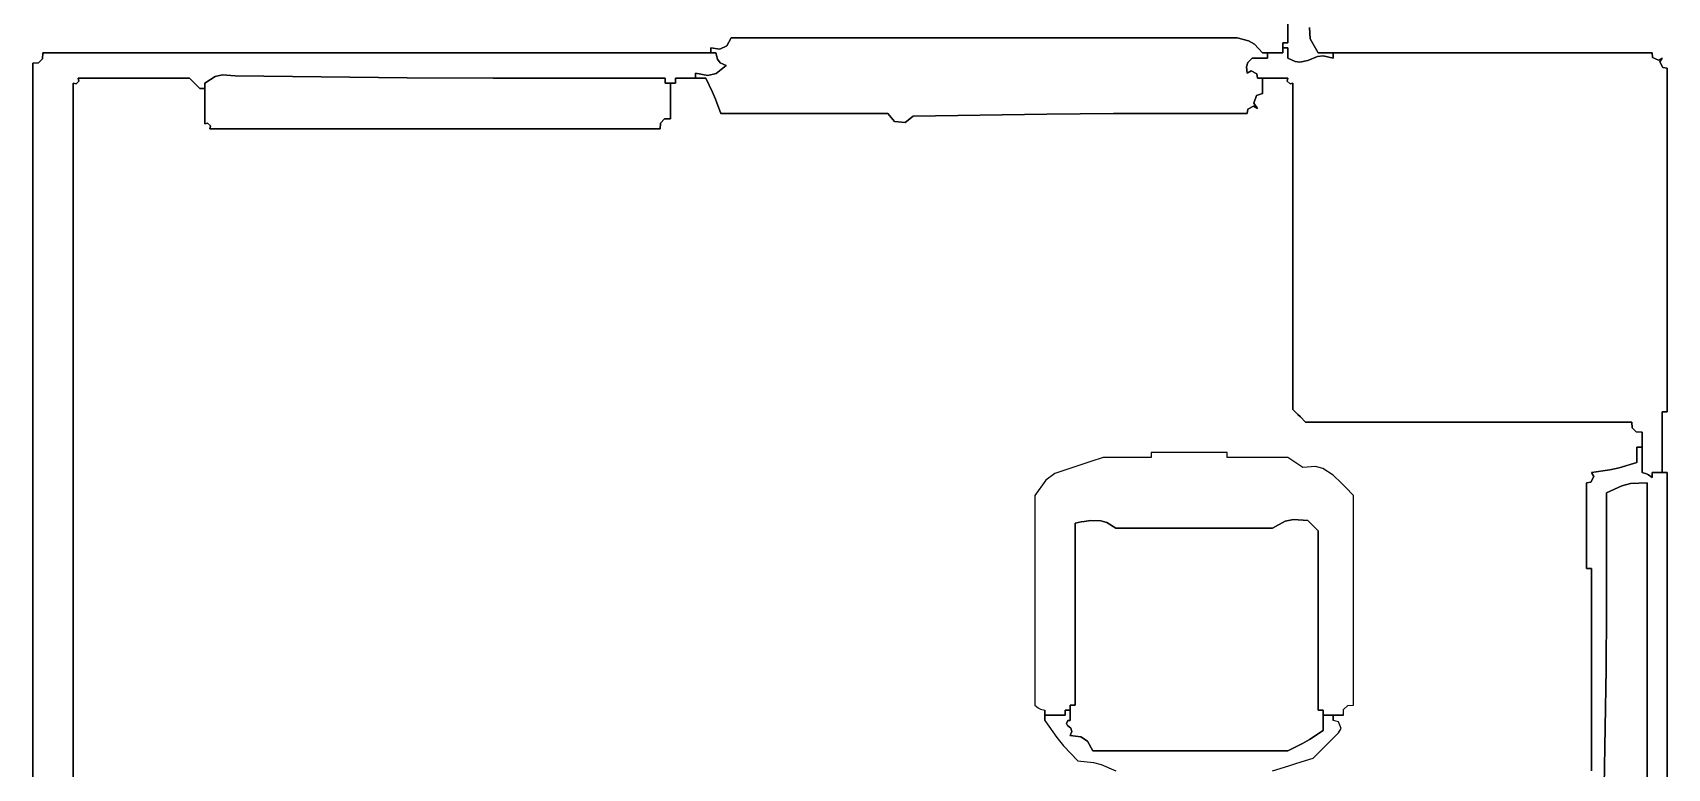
# Model space of a CAD drawing. Extents: x 0 to 5.85, y 0 to 5.4.
# Drawn here: x 1.954 to 3.031, y 4.269 to 4.755 of the extents above; entities that cross this region are included whole.
import ezdxf

# ---------------------------------------------------------------- set-up
doc = ezdxf.new("R2010")
doc.units = 0
doc.header["$LTSCALE"] = 0.40404
doc.layers.get('0').update_dxf_attribs({"linetype": 'CONTINUOUS'})

msp = doc.modelspace()

# ---------------------------------------------------------------- linework, layer by layer
for p, q in [((2.780712, 4.89592), (2.780712, 4.747882)), ((2.780712, 4.747882), (2.780712, 4.89592)), ((2.411054, 4.746003), (2.413951, 4.751216)), ((2.413951, 4.751216), (2.411054, 4.746003)), ((2.413951, 4.751216), (2.547319, 4.751216)), ((2.547319, 4.751216), (2.413951, 4.751216)), ((2.547319, 4.751216), (2.614003, 4.751216)), ((2.614003, 4.751216), (2.547319, 4.751216)), ((2.614003, 4.751216), (2.74737, 4.751216)), ((2.74737, 4.751216), (2.614003, 4.751216)), ((2.74737, 4.751216), (2.754895, 4.749253)), ((2.754895, 4.749253), (2.74737, 4.751216)), ((2.795515, 4.750553), (2.795051, 4.757973)), ((2.795051, 4.757973), (2.795515, 4.750553)), ((2.800717, 4.741214), (2.795515, 4.750553)), ((2.795515, 4.750553), (2.800717, 4.741214)), ((1.960368, 4.737444), (1.960502, 4.741214)), ((1.960502, 4.741214), (1.960368, 4.737444)), ((1.960502, 4.741214), (2.400615, 4.741214)), ((2.400615, 4.741214), (1.960502, 4.741214)), ((1.960502, 4.741214), (2.400615, 4.741214)), ((2.403949, 4.741214), (1.960502, 4.741214)), ((1.960502, 4.741214), (2.403949, 4.741214)), ((2.403949, 4.741214), (1.960502, 4.741214)), ((2.400615, 4.741214), (2.400615, 4.744548)), ((2.400615, 4.744548), (2.400615, 4.741214)), ((2.400615, 4.741214), (2.400615, 4.744548)), ((2.400615, 4.744548), (2.406524, 4.743737)), ((2.406524, 4.743737), (2.400615, 4.744548)), ((2.400615, 4.744548), (2.400615, 4.741214)), ((2.400615, 4.741214), (2.400615, 4.744548)), ((2.400615, 4.744548), (2.400615, 4.741214)), ((2.400615, 4.741214), (2.403949, 4.741214)), ((2.403949, 4.741214), (2.400615, 4.741214)), ((2.400615, 4.741214), (2.403949, 4.741214)), ((2.403949, 4.741214), (2.404968, 4.737067)), ((2.404968, 4.737067), (2.403949, 4.741214)), ((2.406524, 4.743737), (2.411054, 4.746003)), ((2.411054, 4.746003), (2.406524, 4.743737)), ((2.754895, 4.749253), (2.758767, 4.746929)), ((2.758767, 4.746929), (2.754895, 4.749253)), ((2.758767, 4.746929), (2.764041, 4.741214)), ((2.764041, 4.741214), (2.758767, 4.746929)), ((2.764041, 4.741214), (2.777378, 4.741214)), ((2.777378, 4.741214), (2.764041, 4.741214)), ((2.764041, 4.741214), (2.777378, 4.741214)), ((2.767375, 4.741214), (2.764041, 4.741214)), ((2.764041, 4.741214), (2.767375, 4.741214)), ((2.767375, 4.741214), (2.764041, 4.741214)), ((2.767375, 4.73788), (2.767375, 4.741214)), ((2.767375, 4.741214), (2.767375, 4.73788)), ((2.767375, 4.73788), (2.767375, 4.741214)), ((2.777378, 4.741214), (2.767375, 4.741214)), ((2.767375, 4.741214), (2.777378, 4.741214)), ((2.777378, 4.741214), (2.767375, 4.741214)), ((2.767375, 4.741214), (2.767375, 4.73788)), ((2.767375, 4.73788), (2.767375, 4.741214)), ((2.767375, 4.741214), (2.767375, 4.73788)), ((2.778711, 4.747882), (2.777378, 4.747882)), ((2.777378, 4.747882), (2.777378, 4.744548)), ((2.777378, 4.744548), (2.777378, 4.747882)), ((2.777378, 4.747882), (2.777378, 4.744548)), ((2.777378, 4.741214), (2.777378, 4.747882)), ((2.777378, 4.747882), (2.777378, 4.741214)), ((2.777378, 4.741214), (2.777378, 4.747882)), ((2.777378, 4.747882), (2.778711, 4.747882)), ((2.777378, 4.744548), (2.780712, 4.744548)), ((2.780712, 4.744548), (2.777378, 4.744548)), ((2.777378, 4.744548), (2.780712, 4.744548)), ((2.780712, 4.744548), (2.777378, 4.744548)), ((2.777378, 4.744548), (2.780712, 4.744548)), ((2.780712, 4.744548), (2.777378, 4.744548)), ((2.777378, 4.744548), (2.777378, 4.741214)), ((2.777378, 4.741214), (2.777378, 4.744548)), ((2.777378, 4.744548), (2.777378, 4.741214)), ((2.779378, 4.747882), (2.778711, 4.747882)), ((2.778711, 4.747882), (2.779378, 4.747882)), ((2.780712, 4.747882), (2.779378, 4.747882)), ((2.779378, 4.747882), (2.780712, 4.747882)), ((2.780712, 4.744548), (2.780712, 4.741881)), ((2.780712, 4.741881), (2.780712, 4.744548)), ((2.780712, 4.741881), (2.780712, 4.740547)), ((2.780712, 4.740547), (2.780712, 4.741881)), ((2.780712, 4.740547), (2.780712, 4.73788)), ((2.780712, 4.73788), (2.780712, 4.740547)), ((2.794049, 4.736212), (2.800225, 4.738814)), ((2.800225, 4.738814), (2.794049, 4.736212)), ((2.800225, 4.738814), (2.804151, 4.739207)), ((2.804151, 4.739207), (2.800225, 4.738814)), ((2.81072, 4.741214), (2.800717, 4.741214)), ((2.800717, 4.741214), (2.81072, 4.741214)), ((2.81072, 4.741214), (2.800717, 4.741214)), ((2.800717, 4.741214), (3.020773, 4.741214)), ((3.020773, 4.741214), (2.800717, 4.741214)), ((2.800717, 4.741214), (3.020773, 4.741214)), ((2.804151, 4.739207), (2.81072, 4.73788)), ((2.81072, 4.73788), (2.804151, 4.739207)), ((2.81072, 4.73788), (2.81072, 4.741214)), ((2.81072, 4.741214), (2.81072, 4.73788)), ((2.81072, 4.73788), (2.81072, 4.741214)), ((3.020773, 4.741214), (2.81072, 4.741214)), ((2.81072, 4.741214), (3.020773, 4.741214)), ((3.020773, 4.741214), (2.81072, 4.741214)), ((2.81072, 4.741214), (2.81072, 4.73788)), ((2.81072, 4.73788), (2.81072, 4.741214)), ((2.81072, 4.741214), (2.81072, 4.73788)), ((3.021092, 4.738249), (3.020773, 4.741214)), ((3.020773, 4.741214), (3.021092, 4.738249)), ((1.953834, 4.734545), (1.957603, 4.734679)), ((1.957603, 4.734679), (1.953834, 4.734545)), ((1.953834, 4.251755), (1.953834, 4.734545)), ((1.953834, 4.734545), (1.953834, 4.251755)), ((1.957603, 4.734679), (1.960368, 4.737444)), ((1.960368, 4.737444), (1.957603, 4.734679)), ((2.398714, 4.726328), (2.390612, 4.727877)), ((2.390612, 4.727877), (2.390612, 4.724543)), ((2.390612, 4.724543), (2.390612, 4.727877)), ((2.390612, 4.727877), (2.390612, 4.724543)), ((2.390612, 4.724543), (2.390612, 4.727877)), ((2.390612, 4.727877), (2.390612, 4.724543)), ((2.390612, 4.724543), (2.390612, 4.727877)), ((2.390612, 4.727877), (2.398714, 4.726328)), ((2.410617, 4.732878), (2.404198, 4.727699)), ((2.404198, 4.727699), (2.410617, 4.732878)), ((2.404968, 4.737067), (2.406795, 4.734783)), ((2.406795, 4.734783), (2.404968, 4.737067)), ((2.406795, 4.734783), (2.410617, 4.732878)), ((2.410617, 4.732878), (2.406795, 4.734783)), ((2.753562, 4.732067), (2.754477, 4.734813)), ((2.754477, 4.734813), (2.753562, 4.732067)), ((2.754038, 4.727877), (2.753562, 4.732067)), ((2.753562, 4.732067), (2.754038, 4.727877)), ((2.756602, 4.729401), (2.754038, 4.727877)), ((2.754038, 4.727877), (2.756602, 4.729401)), ((2.754477, 4.734813), (2.757373, 4.73788)), ((2.757373, 4.73788), (2.754477, 4.734813)), ((2.760388, 4.727508), (2.756602, 4.729401)), ((2.756602, 4.729401), (2.760388, 4.727508)), ((2.757373, 4.73788), (2.761374, 4.73788)), ((2.761374, 4.73788), (2.757373, 4.73788)), ((2.761374, 4.73788), (2.763374, 4.73788)), ((2.763374, 4.73788), (2.761374, 4.73788)), ((2.763374, 4.73788), (2.767375, 4.73788)), ((2.767375, 4.73788), (2.763374, 4.73788)), ((2.780712, 4.73788), (2.785559, 4.735554)), ((2.785559, 4.735554), (2.780712, 4.73788)), ((2.785559, 4.735554), (2.788778, 4.735151)), ((2.788778, 4.735151), (2.785559, 4.735554)), ((2.788778, 4.735151), (2.794049, 4.736212)), ((2.794049, 4.736212), (2.788778, 4.735151)), ((3.024878, 4.736356), (3.021092, 4.738249)), ((3.021092, 4.738249), (3.024878, 4.736356)), ((3.027442, 4.73788), (3.024878, 4.736356)), ((3.024878, 4.736356), (3.027442, 4.73788)), ((3.025918, 4.735316), (3.027442, 4.73788)), ((3.027442, 4.73788), (3.025918, 4.735316)), ((3.027811, 4.73153), (3.025918, 4.735316)), ((3.025918, 4.735316), (3.027811, 4.73153)), ((3.030776, 4.731211), (3.027811, 4.73153)), ((3.027811, 4.73153), (3.030776, 4.731211)), ((3.030776, 4.640521), (3.030776, 4.731211)), ((3.030776, 4.731211), (3.030776, 4.640521)), ((1.982367, 4.720893), (1.980507, 4.721209)), ((1.980507, 4.721209), (1.980507, 4.317105)), ((1.980507, 4.317105), (1.980507, 4.721209)), ((1.980507, 4.721209), (1.982367, 4.720893)), ((1.984157, 4.722683), (1.982367, 4.720893)), ((1.982367, 4.720893), (1.984157, 4.722683)), ((2.013182, 4.724543), (1.983841, 4.724543)), ((1.983841, 4.724543), (1.984157, 4.722683)), ((1.984157, 4.722683), (1.983841, 4.724543)), ((1.983841, 4.724543), (2.013182, 4.724543)), ((2.027852, 4.724543), (2.013182, 4.724543)), ((2.013182, 4.724543), (2.027852, 4.724543)), ((2.057193, 4.724543), (2.027852, 4.724543)), ((2.027852, 4.724543), (2.057193, 4.724543)), ((2.059861, 4.721875), (2.057193, 4.724543)), ((2.057193, 4.724543), (2.059861, 4.721875)), ((2.061194, 4.720542), (2.059861, 4.721875)), ((2.059861, 4.721875), (2.061194, 4.720542)), ((2.063862, 4.717874), (2.061194, 4.720542)), ((2.061194, 4.720542), (2.063862, 4.717874)), ((2.067196, 4.717874), (2.063862, 4.717874)), ((2.063862, 4.717874), (2.067196, 4.717874)), ((2.067196, 4.717874), (2.063862, 4.717874)), ((2.063862, 4.717874), (2.067196, 4.717874)), ((2.067196, 4.717874), (2.063862, 4.717874)), ((2.063862, 4.717874), (2.067196, 4.717874)), ((2.074142, 4.725657), (2.067196, 4.721209)), ((2.067196, 4.721209), (2.074142, 4.725657)), ((2.067196, 4.721209), (2.067196, 4.694535)), ((2.067196, 4.694535), (2.067196, 4.721209)), ((2.067196, 4.721209), (2.067196, 4.694535)), ((2.067196, 4.717874), (2.067196, 4.721209)), ((2.067196, 4.721209), (2.067196, 4.717874)), ((2.067196, 4.717874), (2.067196, 4.721209)), ((2.067196, 4.694535), (2.067196, 4.717874)), ((2.067196, 4.717874), (2.067196, 4.694535)), ((2.067196, 4.694535), (2.067196, 4.717874)), ((2.078979, 4.726866), (2.074142, 4.725657)), ((2.074142, 4.725657), (2.078979, 4.726866)), ((2.087201, 4.72621), (2.078979, 4.726866)), ((2.078979, 4.726866), (2.087201, 4.72621)), ((2.200557, 4.724876), (2.087201, 4.72621)), ((2.087201, 4.72621), (2.200557, 4.724876)), ((2.257243, 4.724543), (2.200557, 4.724876)), ((2.200557, 4.724876), (2.257243, 4.724543)), ((2.370607, 4.724543), (2.257243, 4.724543)), ((2.257243, 4.724543), (2.370607, 4.724543)), ((2.370607, 4.723209), (2.370607, 4.724543)), ((2.370607, 4.724543), (2.370607, 4.723209)), ((2.370607, 4.722542), (2.370607, 4.723209)), ((2.370607, 4.723209), (2.370607, 4.722542)), ((2.370607, 4.721209), (2.370607, 4.722542)), ((2.370607, 4.722542), (2.370607, 4.721209)), ((2.373941, 4.721209), (2.370607, 4.721209)), ((2.370607, 4.721209), (2.373941, 4.721209)), ((2.373941, 4.721209), (2.370607, 4.721209)), ((2.370607, 4.721209), (2.377275, 4.721209)), ((2.377275, 4.721209), (2.370607, 4.721209)), ((2.370607, 4.721209), (2.377275, 4.721209)), ((2.373941, 4.697869), (2.373941, 4.721209)), ((2.373941, 4.721209), (2.373941, 4.697869)), ((2.373941, 4.697869), (2.373941, 4.721209)), ((2.377275, 4.721209), (2.373941, 4.721209)), ((2.373941, 4.721209), (2.377275, 4.721209)), ((2.377275, 4.721209), (2.373941, 4.721209)), ((2.373941, 4.721209), (2.373941, 4.697869)), ((2.373941, 4.697869), (2.373941, 4.721209)), ((2.373941, 4.721209), (2.373941, 4.697869)), ((2.39728, 4.724543), (2.377275, 4.724543)), ((2.377275, 4.724543), (2.39728, 4.724543)), ((2.39728, 4.724543), (2.377275, 4.724543)), ((2.377275, 4.724543), (2.377275, 4.723209)), ((2.377275, 4.723209), (2.377275, 4.724543)), ((2.377275, 4.724543), (2.390612, 4.724543)), ((2.390612, 4.724543), (2.377275, 4.724543)), ((2.377275, 4.724543), (2.390612, 4.724543)), ((2.377275, 4.723209), (2.377275, 4.722542)), ((2.377275, 4.722542), (2.377275, 4.723209)), ((2.377275, 4.722542), (2.377275, 4.721209)), ((2.377275, 4.721209), (2.377275, 4.722542)), ((2.390612, 4.724543), (2.39728, 4.724543)), ((2.39728, 4.724543), (2.390612, 4.724543)), ((2.390612, 4.724543), (2.39728, 4.724543)), ((2.39728, 4.724543), (2.401677, 4.715387)), ((2.401677, 4.715387), (2.39728, 4.724543)), ((2.404198, 4.727699), (2.398714, 4.726328)), ((2.398714, 4.726328), (2.404198, 4.727699)), ((2.760707, 4.724543), (2.760388, 4.727508)), ((2.760388, 4.727508), (2.760707, 4.724543)), ((2.764041, 4.724543), (2.760707, 4.724543)), ((2.760707, 4.724543), (2.764041, 4.724543)), ((2.764041, 4.724543), (2.760707, 4.724543)), ((2.760707, 4.724543), (2.780712, 4.724543)), ((2.780712, 4.724543), (2.760707, 4.724543)), ((2.760707, 4.724543), (2.780712, 4.724543)), ((2.764041, 4.71454), (2.764041, 4.724543)), ((2.764041, 4.724543), (2.764041, 4.71454)), ((2.764041, 4.71454), (2.764041, 4.724543)), ((2.780712, 4.724543), (2.764041, 4.724543)), ((2.764041, 4.724543), (2.780712, 4.724543)), ((2.780712, 4.724543), (2.764041, 4.724543)), ((2.764041, 4.724543), (2.764041, 4.71454)), ((2.764041, 4.71454), (2.764041, 4.724543)), ((2.764041, 4.724543), (2.764041, 4.71454)), ((2.780712, 4.724543), (2.78031, 4.7227)), ((2.78031, 4.7227), (2.780712, 4.724543)), ((2.78031, 4.7227), (2.782203, 4.720807)), ((2.782203, 4.720807), (2.78031, 4.7227)), ((2.782203, 4.720807), (2.784046, 4.721209)), ((2.784046, 4.721209), (2.782203, 4.720807)), ((2.784046, 4.721209), (2.784046, 4.635187)), ((2.784046, 4.635187), (2.784046, 4.721209)), ((2.401677, 4.715387), (2.403685, 4.710702)), ((2.403685, 4.710702), (2.401677, 4.715387)), ((2.403685, 4.710702), (2.407283, 4.701204)), ((2.407283, 4.701204), (2.403685, 4.710702)), ((2.758402, 4.708069), (2.760078, 4.713098)), ((2.760078, 4.713098), (2.758402, 4.708069)), ((2.760707, 4.704538), (2.758402, 4.708069)), ((2.758402, 4.708069), (2.760707, 4.704538)), ((2.760078, 4.713098), (2.764041, 4.71454)), ((2.764041, 4.71454), (2.760078, 4.713098)), ((2.367406, 4.694971), (2.370171, 4.697736)), ((2.370171, 4.697736), (2.367406, 4.694971)), ((2.370171, 4.697736), (2.373941, 4.697869)), ((2.373941, 4.697869), (2.370171, 4.697736)), ((2.407283, 4.701204), (2.451294, 4.701204)), ((2.451294, 4.701204), (2.407283, 4.701204)), ((2.451294, 4.701204), (2.4733, 4.701204)), ((2.4733, 4.701204), (2.451294, 4.701204)), ((2.4733, 4.701204), (2.517311, 4.701204)), ((2.517311, 4.701204), (2.4733, 4.701204)), ((2.517311, 4.701204), (2.521652, 4.696098)), ((2.521652, 4.696098), (2.517311, 4.701204)), ((2.521652, 4.696098), (2.528716, 4.695391)), ((2.528716, 4.695391), (2.521652, 4.696098)), ((2.528716, 4.695391), (2.533982, 4.699536)), ((2.533982, 4.699536), (2.528716, 4.695391)), ((2.533982, 4.699536), (2.621997, 4.70087)), ((2.621997, 4.70087), (2.533982, 4.699536)), ((2.621997, 4.70087), (2.666013, 4.701203)), ((2.666013, 4.701203), (2.621997, 4.70087)), ((2.666013, 4.701203), (2.754038, 4.701204)), ((2.754038, 4.701204), (2.666013, 4.701203)), ((2.754038, 4.701204), (2.754357, 4.704169)), ((2.754357, 4.704169), (2.754038, 4.701204)), ((2.754357, 4.704169), (2.758143, 4.706062)), ((2.758143, 4.706062), (2.754357, 4.704169)), ((2.758143, 4.706062), (2.760707, 4.704538)), ((2.760707, 4.704538), (2.758143, 4.706062)), ((2.067196, 4.694535), (2.069039, 4.694937)), ((2.069039, 4.694937), (2.067196, 4.694535)), ((2.069039, 4.694937), (2.070932, 4.693044)), ((2.070932, 4.693044), (2.069039, 4.694937)), ((2.070932, 4.693044), (2.07053, 4.691201)), ((2.07053, 4.691201), (2.070932, 4.693044)), ((2.07053, 4.691201), (2.189227, 4.691201)), ((2.189227, 4.691201), (2.07053, 4.691201)), ((2.189227, 4.691201), (2.248576, 4.691201)), ((2.248576, 4.691201), (2.189227, 4.691201)), ((2.248576, 4.691201), (2.367273, 4.691201)), ((2.367273, 4.691201), (2.248576, 4.691201)), ((2.367273, 4.691201), (2.367406, 4.694971)), ((2.367406, 4.694971), (2.367273, 4.691201)), ((2.784046, 4.635187), (2.784046, 4.592176)), ((2.784046, 4.592176), (2.784046, 4.635187)), ((3.030776, 4.595176), (3.030776, 4.640521)), ((3.030776, 4.640521), (3.030776, 4.595176)), ((2.784046, 4.592176), (2.784046, 4.506154)), ((2.784046, 4.506154), (2.784046, 4.592176)), ((3.030776, 4.504486), (3.030776, 4.595176)), ((3.030776, 4.595176), (3.030776, 4.504486)), ((2.784046, 4.506154), (2.78738, 4.502819)), ((2.78738, 4.502819), (2.784046, 4.506154)), ((2.78738, 4.502819), (2.789047, 4.501152)), ((2.789047, 4.501152), (2.78738, 4.502819)), ((3.027442, 4.464476), (3.027442, 4.504486)), ((3.027442, 4.504486), (3.027442, 4.464476)), ((3.027442, 4.464476), (3.027442, 4.504486)), ((3.027442, 4.504486), (3.028775, 4.504486)), ((3.028775, 4.504486), (3.027442, 4.504486)), ((3.027442, 4.504486), (3.027442, 4.464476)), ((3.027442, 4.464476), (3.027442, 4.504486)), ((3.027442, 4.504486), (3.027442, 4.464476)), ((3.028775, 4.504486), (3.029442, 4.504486)), ((3.029442, 4.504486), (3.028775, 4.504486)), ((3.029442, 4.504486), (3.030776, 4.504486)), ((3.030776, 4.504486), (3.029442, 4.504486)), ((2.789047, 4.501152), (2.792382, 4.497818)), ((2.792382, 4.497818), (2.789047, 4.501152)), ((2.792382, 4.497818), (2.878404, 4.497818)), ((2.878404, 4.497818), (2.792382, 4.497818)), ((2.878404, 4.497818), (2.921415, 4.497818)), ((2.921415, 4.497818), (2.878404, 4.497818)), ((2.921415, 4.497818), (3.007437, 4.497818)), ((3.007437, 4.497818), (2.921415, 4.497818)), ((3.007437, 4.497818), (3.00757, 4.494048)), ((3.00757, 4.494048), (3.007437, 4.497818)), ((3.00757, 4.494048), (3.010335, 4.491283)), ((3.010335, 4.491283), (3.00757, 4.494048)), ((3.010335, 4.491283), (3.014105, 4.49115)), ((3.014105, 4.49115), (3.010335, 4.491283)), ((3.014105, 4.49115), (3.014105, 4.464476)), ((3.014105, 4.464476), (3.014105, 4.49115)), ((3.014105, 4.49115), (3.014105, 4.464476)), ((3.014105, 4.481147), (3.014105, 4.49115)), ((3.014105, 4.49115), (3.014105, 4.481147)), ((3.014105, 4.481147), (3.014105, 4.49115)), ((3.010771, 4.477146), (3.010771, 4.481147)), ((3.010771, 4.481147), (3.014105, 4.481147)), ((3.014105, 4.481147), (3.010771, 4.481147)), ((3.010771, 4.481147), (3.014105, 4.481147)), ((3.014105, 4.481147), (3.010771, 4.481147)), ((3.010771, 4.481147), (3.014105, 4.481147)), ((3.014105, 4.481147), (3.010771, 4.481147)), ((3.010771, 4.481147), (3.010771, 4.477146)), ((3.014105, 4.464476), (3.014105, 4.481147)), ((3.014105, 4.481147), (3.014105, 4.464476)), ((3.014105, 4.464476), (3.014105, 4.481147)), ((2.647011, 4.470478), (2.639009, 4.46781)), ((2.651012, 4.471811), (2.647011, 4.470478)), ((2.659014, 4.474479), (2.651012, 4.471811)), ((2.671684, 4.474479), (2.659014, 4.474479)), ((2.678019, 4.474479), (2.671684, 4.474479)), ((2.690689, 4.474479), (2.678019, 4.474479)), ((2.710694, 4.477813), (2.690689, 4.477813)), ((2.690689, 4.477813), (2.690689, 4.476479)), ((2.690689, 4.476479), (2.690689, 4.475812)), ((2.690689, 4.475812), (2.690689, 4.474479)), ((2.720696, 4.477813), (2.710694, 4.477813)), ((2.740702, 4.477813), (2.720696, 4.477813)), ((2.740702, 4.476479), (2.740702, 4.477813)), ((2.740702, 4.475812), (2.740702, 4.476479)), ((2.740702, 4.474479), (2.740702, 4.475812)), ((2.756706, 4.474479), (2.740702, 4.474479)), ((2.764708, 4.474479), (2.756706, 4.474479)), ((2.780712, 4.474479), (2.764708, 4.474479)), ((2.784713, 4.471811), (2.780712, 4.474479)), ((2.786713, 4.470478), (2.784713, 4.471811)), ((2.790714, 4.46781), (2.786713, 4.470478)), ((2.999007, 4.467565), (3.010771, 4.471145)), ((3.010771, 4.471145), (2.999007, 4.467565)), ((3.010771, 4.475146), (3.010771, 4.477146)), ((3.010771, 4.477146), (3.010771, 4.475146)), ((3.010771, 4.471145), (3.010771, 4.475146)), ((3.010771, 4.475146), (3.010771, 4.471145)), ((2.62135, 4.459466), (2.614003, 4.449472)), ((2.627269, 4.463806), (2.62135, 4.459466)), ((2.639009, 4.46781), (2.627269, 4.463806)), ((2.798935, 4.468485), (2.790714, 4.46781)), ((2.803783, 4.467273), (2.798935, 4.468485)), ((2.81072, 4.462809), (2.803783, 4.467273)), ((2.816054, 4.457474), (2.81072, 4.462809)), ((2.980394, 4.458127), (2.982287, 4.461913)), ((2.982287, 4.461913), (2.980394, 4.458127)), ((2.980763, 4.464476), (2.992935, 4.466216)), ((2.992935, 4.466216), (2.980763, 4.464476)), ((2.982287, 4.461913), (2.980763, 4.464476)), ((2.980763, 4.464476), (2.982287, 4.461913)), ((2.992935, 4.466216), (2.999007, 4.467565)), ((2.999007, 4.467565), (2.992935, 4.466216)), ((3.014105, 4.464476), (3.016981, 4.463688)), ((3.016981, 4.463688), (3.014105, 4.464476)), ((3.016981, 4.463688), (3.018417, 4.46297)), ((3.018417, 4.46297), (3.016981, 4.463688)), ((3.018417, 4.46297), (3.020773, 4.461142)), ((3.020773, 4.461142), (3.018417, 4.46297)), ((3.020773, 4.464476), (3.027442, 4.464476)), ((3.027442, 4.464476), (3.020773, 4.464476)), ((3.020773, 4.464476), (3.027442, 4.464476)), ((3.020773, 4.463143), (3.020773, 4.464476)), ((3.030776, 4.464476), (3.020773, 4.464476)), ((3.020773, 4.464476), (3.030776, 4.464476)), ((3.030776, 4.464476), (3.020773, 4.464476)), ((3.020773, 4.464476), (3.020773, 4.463143)), ((3.020773, 4.462476), (3.020773, 4.463143)), ((3.020773, 4.463143), (3.020773, 4.462476)), ((3.020773, 4.461142), (3.020773, 4.462476)), ((3.020773, 4.462476), (3.020773, 4.461142)), ((3.027442, 4.464476), (3.030776, 4.464476)), ((3.030776, 4.464476), (3.027442, 4.464476)), ((3.027442, 4.464476), (3.030776, 4.464476)), ((3.030776, 4.169734), (3.030776, 4.464476)), ((3.030776, 4.464476), (3.030776, 4.169734)), ((2.614003, 4.449472), (2.614003, 4.394125)), ((2.818722, 4.454807), (2.816054, 4.457474)), ((2.824056, 4.449472), (2.818722, 4.454807)), ((2.824056, 4.394125), (2.824056, 4.449472)), ((2.977429, 4.457808), (2.980394, 4.458127)), ((2.980394, 4.458127), (2.977429, 4.457808)), ((2.977429, 4.435135), (2.977429, 4.457808)), ((2.977429, 4.457808), (2.977429, 4.435135)), ((2.990766, 4.451139), (3.000721, 4.455813)), ((3.000721, 4.455813), (2.990766, 4.451139)), ((2.990766, 4.373783), (2.990766, 4.451139)), ((2.990766, 4.451139), (2.990766, 4.373783)), ((3.000721, 4.455813), (3.006456, 4.457247)), ((3.006456, 4.457247), (3.000721, 4.455813)), ((3.006456, 4.457247), (3.017439, 4.457808)), ((3.017439, 4.457808), (3.006456, 4.457247)), ((3.017439, 4.457808), (3.017439, 3.727621)), ((3.017439, 3.727621), (3.017439, 4.457808)), ((3.017439, 4.457808), (3.017439, 3.727621)), ((3.017439, 3.730955), (3.017439, 4.457808)), ((3.017439, 4.457808), (3.017439, 3.730955)), ((3.017439, 3.730955), (3.017439, 4.457808)), ((2.640676, 4.431134), (2.644642, 4.431984)), ((2.644642, 4.431984), (2.640676, 4.431134)), ((2.640676, 4.383122), (2.640676, 4.431134)), ((2.640676, 4.431134), (2.640676, 4.383122)), ((2.644642, 4.431984), (2.646651, 4.432319)), ((2.646651, 4.432319), (2.644642, 4.431984)), ((2.646651, 4.432319), (2.650679, 4.432801)), ((2.650679, 4.432801), (2.646651, 4.432319)), ((2.650679, 4.432801), (2.657639, 4.432664)), ((2.657639, 4.432664), (2.650679, 4.432801)), ((2.657639, 4.432664), (2.661463, 4.431517)), ((2.661463, 4.431517), (2.657639, 4.432664)), ((2.661463, 4.431517), (2.66735, 4.4278)), ((2.66735, 4.4278), (2.661463, 4.431517)), ((2.66735, 4.4278), (2.708693, 4.4278)), ((2.708693, 4.4278), (2.66735, 4.4278)), ((2.708693, 4.4278), (2.729365, 4.4278)), ((2.729365, 4.4278), (2.708693, 4.4278)), ((2.729365, 4.4278), (2.770709, 4.4278)), ((2.770709, 4.4278), (2.729365, 4.4278)), ((2.770709, 4.4278), (2.779102, 4.432353)), ((2.779102, 4.432353), (2.770709, 4.4278)), ((2.779102, 4.432353), (2.784528, 4.433515)), ((2.784528, 4.433515), (2.779102, 4.432353)), ((2.784528, 4.433515), (2.794049, 4.432801)), ((2.794049, 4.432801), (2.784528, 4.433515)), ((2.794049, 4.432801), (2.796716, 4.430134)), ((2.796716, 4.430134), (2.794049, 4.432801)), ((2.796716, 4.430134), (2.79805, 4.4288)), ((2.79805, 4.4288), (2.796716, 4.430134)), ((2.79805, 4.4288), (2.800717, 4.426133)), ((2.800717, 4.426133), (2.79805, 4.4288)), ((2.977429, 4.423799), (2.977429, 4.435135)), ((2.977429, 4.435135), (2.977429, 4.423799)), ((2.800717, 4.426133), (2.800717, 4.378788)), ((2.800717, 4.378788), (2.800717, 4.426133)), ((2.977429, 4.401127), (2.977429, 4.423799)), ((2.977429, 4.423799), (2.977429, 4.401127)), ((2.614003, 4.394125), (2.614003, 4.366451)), ((2.824056, 4.366451), (2.824056, 4.394125)), ((2.978763, 4.401127), (2.977429, 4.401127)), ((2.977429, 4.401127), (2.978763, 4.401127)), ((2.979429, 4.401127), (2.978763, 4.401127)), ((2.978763, 4.401127), (2.979429, 4.401127)), ((2.980763, 4.401127), (2.979429, 4.401127)), ((2.979429, 4.401127), (2.980763, 4.401127)), ((2.980763, 4.34778), (2.980763, 4.401127)), ((2.980763, 4.401127), (2.980763, 4.34778)), ((2.640676, 4.359116), (2.640676, 4.383122)), ((2.640676, 4.383122), (2.640676, 4.359116)), ((2.800717, 4.378788), (2.800717, 4.355115)), ((2.800717, 4.355115), (2.800717, 4.378788)), ((2.990432, 4.335101), (2.990766, 4.373783)), ((2.990766, 4.373783), (2.990432, 4.335101)), ((2.614003, 4.366451), (2.614003, 4.311104)), ((2.824056, 4.311104), (2.824056, 4.366451)), ((2.640676, 4.311104), (2.640676, 4.359116)), ((2.640676, 4.359116), (2.640676, 4.311104)), ((2.800717, 4.355115), (2.800717, 4.307769)), ((2.800717, 4.307769), (2.800717, 4.355115)), ((2.980763, 4.321106), (2.980763, 4.34778)), ((2.980763, 4.34778), (2.980763, 4.321106)), ((2.989099, 4.257757), (2.990432, 4.335101)), ((2.990432, 4.335101), (2.989099, 4.257757)), ((2.980763, 4.267759), (2.980763, 4.321106)), ((2.980763, 4.321106), (2.980763, 4.267759)), ((1.980507, 4.317105), (1.980507, 4.115053)), ((1.980507, 4.115053), (1.980507, 4.317105)), ((2.614003, 4.311104), (2.616359, 4.309276)), ((2.616359, 4.309276), (2.617795, 4.308557)), ((2.617795, 4.308557), (2.620671, 4.307769)), ((2.620671, 4.307769), (2.620671, 4.304435)), ((2.620671, 4.304435), (2.620671, 4.307769)), ((2.620671, 4.307769), (2.620671, 4.304435)), ((2.637342, 4.307769), (2.634008, 4.307769)), ((2.634008, 4.307769), (2.637342, 4.307769)), ((2.637342, 4.307769), (2.634008, 4.307769)), ((2.634008, 4.307769), (2.634008, 4.306436)), ((2.634008, 4.306436), (2.634008, 4.307769)), ((2.634008, 4.307769), (2.637342, 4.307769)), ((2.637342, 4.307769), (2.634008, 4.307769)), ((2.634008, 4.307769), (2.637342, 4.307769)), ((2.637342, 4.307769), (2.637342, 4.311104)), ((2.637342, 4.311104), (2.637342, 4.307769)), ((2.637342, 4.307769), (2.637342, 4.311104)), ((2.637342, 4.311104), (2.638676, 4.311104)), ((2.638676, 4.311104), (2.637342, 4.311104)), ((2.637342, 4.311104), (2.637342, 4.301101)), ((2.637342, 4.301101), (2.637342, 4.311104)), ((2.637342, 4.311104), (2.637342, 4.301101)), ((2.637342, 4.301101), (2.637342, 4.307769)), ((2.637342, 4.307769), (2.637342, 4.301101)), ((2.637342, 4.301101), (2.637342, 4.307769)), ((2.638676, 4.311104), (2.639342, 4.311104)), ((2.639342, 4.311104), (2.638676, 4.311104)), ((2.639342, 4.311104), (2.640676, 4.311104)), ((2.640676, 4.311104), (2.639342, 4.311104)), ((2.800717, 4.307769), (2.802051, 4.307769)), ((2.802051, 4.307769), (2.800717, 4.307769)), ((2.802051, 4.307769), (2.802717, 4.307769)), ((2.802717, 4.307769), (2.802051, 4.307769)), ((2.802717, 4.307769), (2.804051, 4.307769)), ((2.804051, 4.307769), (2.802717, 4.307769)), ((2.804051, 4.307769), (2.804051, 4.304435)), ((2.804051, 4.304435), (2.804051, 4.307769)), ((2.804051, 4.307769), (2.804051, 4.304435)), ((2.804051, 4.294433), (2.804051, 4.307769)), ((2.804051, 4.307769), (2.804051, 4.294433)), ((2.804051, 4.294433), (2.804051, 4.307769)), ((2.817388, 4.304435), (2.817521, 4.308205)), ((2.817521, 4.308205), (2.820286, 4.31097)), ((2.820286, 4.31097), (2.824056, 4.311104)), ((2.634008, 4.304435), (2.620671, 4.304435)), ((2.620671, 4.304435), (2.634008, 4.304435)), ((2.634008, 4.304435), (2.620671, 4.304435)), ((2.620671, 4.304435), (2.620671, 4.301101)), ((2.620671, 4.301101), (2.620671, 4.304435)), ((2.620671, 4.304435), (2.620671, 4.301101)), ((2.620671, 4.304435), (2.634008, 4.304435)), ((2.634008, 4.304435), (2.620671, 4.304435)), ((2.620671, 4.304435), (2.634008, 4.304435)), ((2.620671, 4.301101), (2.628494, 4.289797)), ((2.634008, 4.306436), (2.634008, 4.305769)), ((2.634008, 4.305769), (2.634008, 4.306436)), ((2.634008, 4.305769), (2.634008, 4.304435)), ((2.634008, 4.304435), (2.634008, 4.305769)), ((2.634949, 4.29907), (2.635864, 4.3009)), ((2.635864, 4.3009), (2.634949, 4.29907)), ((2.635675, 4.297767), (2.634949, 4.29907)), ((2.634949, 4.29907), (2.635675, 4.297767)), ((2.637794, 4.296016), (2.635675, 4.297767)), ((2.635675, 4.297767), (2.637794, 4.296016)), ((2.635864, 4.3009), (2.637342, 4.301101)), ((2.637342, 4.301101), (2.635864, 4.3009)), ((2.81072, 4.304435), (2.804051, 4.304435)), ((2.804051, 4.304435), (2.81072, 4.304435)), ((2.81072, 4.304435), (2.804051, 4.304435)), ((2.804051, 4.304435), (2.804051, 4.294433)), ((2.804051, 4.294433), (2.804051, 4.304435)), ((2.804051, 4.304435), (2.804051, 4.294433)), ((2.804051, 4.304435), (2.817388, 4.304435)), ((2.817388, 4.304435), (2.804051, 4.304435)), ((2.804051, 4.304435), (2.817388, 4.304435)), ((2.81072, 4.301101), (2.81072, 4.304435)), ((2.81072, 4.304435), (2.81072, 4.301101)), ((2.81072, 4.301101), (2.81072, 4.304435)), ((2.814203, 4.300228), (2.81072, 4.301101)), ((2.815974, 4.2958), (2.814203, 4.300228)), ((2.628494, 4.289797), (2.63288, 4.284399)), ((2.637342, 4.291099), (2.638388, 4.293641)), ((2.638388, 4.293641), (2.637342, 4.291099)), ((2.64449, 4.290134), (2.637342, 4.291099)), ((2.637342, 4.291099), (2.64449, 4.290134)), ((2.638388, 4.293641), (2.637794, 4.296016)), ((2.637794, 4.296016), (2.638388, 4.293641)), ((2.648706, 4.287323), (2.64449, 4.290134)), ((2.64449, 4.290134), (2.648706, 4.287323)), ((2.652346, 4.281096), (2.648706, 4.287323)), ((2.648706, 4.287323), (2.652346, 4.281096)), ((2.795047, 4.288556), (2.790346, 4.28587)), ((2.790346, 4.28587), (2.795047, 4.288556)), ((2.804051, 4.294433), (2.795047, 4.288556)), ((2.795047, 4.288556), (2.804051, 4.294433)), ((2.807385, 4.286097), (2.814054, 4.292766)), ((2.814054, 4.292766), (2.815974, 4.2958)), ((2.63288, 4.284399), (2.642343, 4.274428)), ((2.703692, 4.281096), (2.652346, 4.281096)), ((2.652346, 4.281096), (2.703692, 4.281096)), ((2.729365, 4.281096), (2.703692, 4.281096)), ((2.703692, 4.281096), (2.729365, 4.281096)), ((2.780712, 4.281096), (2.729365, 4.281096)), ((2.729365, 4.281096), (2.780712, 4.281096)), ((2.790346, 4.28587), (2.780712, 4.281096)), ((2.780712, 4.281096), (2.790346, 4.28587)), ((2.786698, 4.272812), (2.797383, 4.276095)), ((2.797383, 4.276095), (2.804051, 4.282763)), ((2.804051, 4.282763), (2.807385, 4.286097)), ((2.642343, 4.274428), (2.652632, 4.273283)), ((2.652632, 4.273283), (2.657857, 4.271889)), ((2.657857, 4.271889), (2.66735, 4.267759)), ((2.770709, 4.267759), (2.781363, 4.271144)), ((2.781363, 4.271144), (2.786698, 4.272812))]:
    msp.add_line(p, q)

doc.saveas('drawing.dxf')
